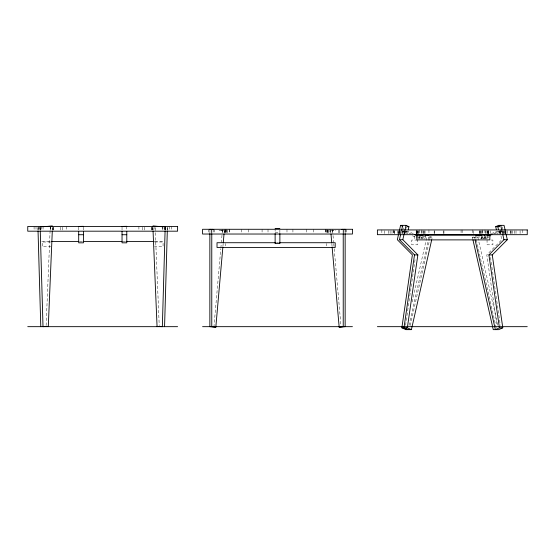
<?xml version="1.0" encoding="UTF-8"?>
<svg xmlns="http://www.w3.org/2000/svg" width="555" height="555" viewBox="0 0 555 555"><rect width="100%" height="100%" fill="white"/><g stroke="black" fill="none" stroke-linecap="round" stroke-linejoin="round"><path stroke-width="0.42" stroke-dasharray="2.77 2.08" d="M165.106 230.29L165.175 227.71M167.319 230.29L167.395 227.71M46.12 325.501L50.283 226.142M52.323 230.464L52.427 227.869M213.911 327.131L220.8 248.786M220.876 247.925L221.251 243.624M221.327 242.764L222.388 230.707L224.31 230.707L224.081 233.294M222.944 246.205L223.172 243.624M405.587 325.23L409.673 296.925M409.798 296.065L411.775 282.342M411.9 281.482L413.142 272.907M413.26 272.047L415.244 258.325M398.677 233.801L399.246 231.268M400.793 233.801L401.369 231.268M402.035 233.801L402.604 231.268M402.798 230.422L403.367 227.89M404.151 233.801L404.727 231.268M406.482 228.216L406.829 226.704M419.372 238.976L419.885 236.714M421.495 238.976L422.008 236.714M422.73 238.976L423.41 235.958M424.852 238.976L425.359 236.714M412.178 301.955L426.788 237.339L432.262 237.339L431.887 239.018M408.986 325.445L428.911 237.339L427.489 236.701M410.221 325.445L430.146 237.339L428.724 236.701M480.568 238.622L486.728 235.806M491.341 233.697L496.725 231.234L502.206 231.234L496.815 233.697M482.69 238.622L487.304 236.513M493.464 233.697L498.848 231.234M483.925 238.622L488.539 236.513M494.699 233.697L500.083 231.234M486.048 238.622L490.662 236.513M472.763 239.018L472.388 237.339L475.226 236.055M475.926 236.701L474.504 237.339L474.886 239.018M477.161 236.701L475.739 237.339L476.121 239.018M472.388 237.339L477.862 237.339L479.284 236.701L479.798 238.976M330.919 233.294L330.69 230.707L334.034 230.325M330.69 230.707L335.955 230.325M275.127 232.469L279.873 232.469M491.231 240.058L492.895 240.058L492.895 244.804L487.054 244.804L487.054 240.058M41.729 241.515L50.373 241.515M79.767 241.515L82.362 241.515M122.988 241.515L125.583 241.515M154.977 241.515L163.621 241.515M50.706 242.001L42.277 242.001L42.277 246.746L50.706 246.746M154.644 242.001L163.073 242.001L163.073 246.746L154.644 246.746M276.543 242.722L278.27 242.722M220.966 230.325L224.31 230.707M219.045 230.325L222.388 230.707M429.424 236.055L432.262 237.339M423.236 235.736L426.788 237.339M413.308 233.697L407.925 231.234L402.444 231.234L407.835 233.697M419.462 236.513L424.082 238.622M405.802 231.234L411.186 233.697M417.346 236.513L421.96 238.622M404.567 231.234L409.951 233.697M416.111 236.513L420.725 238.622M412.448 235.806L415.529 237.214M416.299 237.568L418.602 238.622M505.404 231.268L505.973 233.801M502.324 227.05L503.087 230.422M503.281 231.268L504.238 235.486M502.046 231.268L502.615 233.801M499.923 231.268L501.831 239.711L486.79 254.898L496.94 325.23M484.765 236.714L485.278 238.976M482.475 235.958L483.155 238.976M481.407 236.714L481.92 238.976M477.862 237.339L497.779 325.445M476.308 239.857L496.232 327.963M490.516 257.464L492.5 271.194M492.625 272.047L493.86 280.629M493.985 281.482L495.969 295.211M496.087 296.065L499.431 319.229M499.555 320.082L500.298 325.23M332.611 230.707L333.673 242.764M333.749 243.624L334.124 247.925M334.2 248.786L341.089 327.131M331.828 243.624L332.056 246.205M155.136 227.869L159.23 325.501M152.923 227.869L153.027 230.464M40.175 227.71L40.244 230.29M37.955 227.71L38.031 230.29M522.796 229.936L522.796 233.891M520.097 230.727L520.097 233.891M516.011 230.727L516.011 233.891M514.54 230.727L514.54 233.891M512.66 230.727L512.66 233.891M511.183 230.727L511.231 233.891M510.316 230.727L510.316 233.891M510.184 230.727L510.184 233.891M507.18 230.727L507.18 233.891M505.973 230.727L505.973 233.891M505.709 230.727L505.709 233.891M505.168 230.727L505.168 233.891M505.036 230.727L505.036 233.891M504.696 230.727L504.696 233.891M503.829 230.727L503.829 233.891M502.358 230.727L502.358 233.891M500.964 230.727L500.964 233.891M500.291 230.727L500.291 233.891M500.221 229.936L500.221 233.891M499.819 230.727L499.819 233.891M499.576 230.727L499.576 233.891M490.703 230.727L490.703 233.891M488.809 230.727L488.809 233.891M488.303 230.727L488.303 233.891M488.164 230.727L488.164 233.891M488.032 230.727L488.032 233.891M487.859 235.14L487.859 238.303M487.672 230.727L487.672 233.891M487.456 230.727L487.456 234.682M486.104 230.727L486.104 233.891M485.75 230.727L485.75 233.891M485.014 236.721L485.014 238.303M484.938 229.936L484.938 233.891M482.815 230.727L482.815 234.682M482.753 229.936L482.753 233.891M481.761 236.721L481.761 238.303M481.587 230.727L481.587 233.891M480.873 230.727L480.873 233.891M480.394 230.727L480.394 233.891M479.61 230.727L479.61 233.891M479.284 230.727L479.284 233.891M473.797 230.727L473.797 233.891M472.707 229.936L472.707 233.891M462.162 229.936L462.162 233.891M461.073 229.936L461.073 233.891M443.958 230.727L443.958 233.891M443.688 230.727L443.688 233.891M434.433 230.727L434.433 233.891M434.163 230.727L434.163 233.891M428.946 229.936L428.946 233.891M425.04 230.727L425.04 233.891M424.256 230.727L424.256 233.891M423.777 230.727L423.777 233.891M423.063 230.727L423.063 233.891M422.889 236.721L422.889 238.303M421.897 229.936L421.897 233.891M421.835 230.727L421.835 234.682M419.712 229.936L419.712 233.891M419.635 236.721L419.635 238.303M418.9 230.727L418.9 233.891M418.546 230.727L418.546 233.891M417.311 230.727L417.311 233.891M417.193 230.727L417.193 234.682M416.978 230.727L416.978 233.891M416.618 230.727L416.618 233.891M416.486 230.727L416.486 233.891M416.347 230.727L416.347 233.891M416.174 230.727L416.174 233.891M414.807 235.93L414.807 239.885M405.074 230.727L405.074 233.891M404.831 230.727L404.831 233.891M404.533 230.727L404.533 233.891M404.359 230.727L404.359 233.891M403.686 230.727L403.686 233.891M402.292 230.727L402.292 233.891M400.821 230.727L400.821 233.891M399.954 230.727L399.954 233.891M399.614 230.727L399.614 233.891M399.482 230.727L399.482 233.891M398.941 230.727L398.941 233.891M398.677 230.727L398.677 233.891M397.47 230.727L397.47 233.891M394.466 230.727L394.466 233.891M394.334 230.727L394.334 233.891M393.467 229.936L393.467 233.891L393.419 230.727M391.99 230.727L391.99 233.891M390.11 230.727L390.11 233.891M388.639 230.727L388.639 233.891M384.553 230.727L384.553 233.891M381.854 229.936L381.854 233.891M346.577 229.284L346.577 233.239M345.148 229.284L345.148 232.732M345.085 230.075L345.085 233.239M343.233 230.145L343.233 232.732M343.101 230.075L343.101 233.239M339.695 230.075L339.695 233.239M338.814 230.075L338.814 233.239M332.723 229.284L332.723 233.239M330.752 229.284L330.752 233.239M329.094 229.284L329.094 233.239M328.262 230.075L328.262 233.239M327.388 230.075L327.388 233.239M327.242 229.284L327.242 233.239M327.013 230.075L327.013 233.239M326.763 243.513L326.763 245.886M326.271 229.284L326.271 233.239M325.577 229.284L325.577 233.239M325.445 229.284L325.445 233.239M313.298 229.284L313.298 233.239M306.762 229.284L306.762 233.239M292.922 229.284L292.922 233.239M286.984 229.284L286.984 233.239M279.873 230.096L279.873 232.698M275.127 228.514L275.127 232.698M268.016 229.284L268.016 233.239M262.078 229.284L262.078 233.239M248.238 229.284L248.238 233.239M241.702 229.284L241.702 233.239M229.423 229.284L229.423 233.239M229.194 229.284L229.194 233.239M227.612 230.075L227.612 233.239M226.842 229.284L226.842 233.239M226.093 230.075L226.093 233.239M225.871 229.284L225.871 233.239M225.705 230.075L225.705 233.239M225.545 229.284L225.545 233.239M225.448 243.513L225.448 245.886M224.83 230.075L224.83 233.239M224.248 229.284L224.262 233.239M222.277 229.284L222.277 233.239M214.279 229.284L214.279 233.239M213.404 229.284L213.404 233.239M211.899 230.075L211.899 233.239M211.767 230.145L211.767 232.732M209.915 230.075L209.915 233.239M208.423 229.284L208.423 233.239M171.273 226.44L171.245 230.394M169.344 226.44L169.344 230.394M167.298 227.231L167.298 230.394M165.813 226.44L165.813 230.394M165.314 227.231L165.314 230.394M165.133 227.231L165.133 230.394M164.225 227.231L164.225 230.394M164.1 226.44L164.1 230.394M162.31 227.231L162.31 230.394L162.296 226.44M154.935 226.44L154.935 230.394M152.951 227.231L152.951 230.394M152.798 227.231L152.798 230.394M151.883 227.231L151.883 230.394M151.772 227.231L151.772 230.394M144.661 227.231L144.661 230.394M142.607 227.231L142.607 230.394M138.903 226.44L138.903 230.394M126.783 226.329L126.783 230.575M122.038 227.175L122.038 230.575M83.437 227.175L83.437 230.575M78.692 227.175L78.692 230.575M66.447 226.44L66.447 230.394M62.743 227.231L62.743 230.394M60.689 227.231L60.689 230.394M53.578 227.231L53.578 230.394M53.467 227.231L53.467 230.394M52.399 227.231L52.399 230.394M50.415 226.44L50.415 230.394M50.241 227.231L50.241 230.394M43.054 226.44L43.04 230.394M41.25 226.44L41.25 230.394M40.217 227.231L40.217 230.394M40.036 227.231L40.036 230.394M39.537 226.44L39.537 230.394M38.815 226.44L38.815 230.394M38.052 227.231L38.052 230.394M36.006 226.44L36.006 230.394M34.077 226.44L34.105 230.394M417.596 240.058L411.754 240.058L411.754 244.804L417.596 244.804L417.596 240.058"/><path stroke-width="0.83" d="M165.078 231.151L162.344 326.666L157.051 326.368L153.069 231.331M164.564 326.666L167.298 231.151M40.272 231.151L43.006 326.666L48.299 326.368L52.281 231.331M209.852 233.593L209.852 326.666L215.826 327.131L222.867 247.065M223.249 242.764L224.005 234.154M431.693 239.857L411.394 329.642L405.92 329.642L401.862 327.804L412.386 254.898L397.338 239.711L398.483 234.647M408.036 329.642L403.978 327.804L414.502 254.898L399.461 239.711L400.606 234.647M411.394 329.642L407.335 327.804L417.86 254.898L402.819 239.711L399.461 239.711M399.44 230.422L400.585 225.358L406.059 225.358L408.945 226.704L408.265 229.721M401.563 230.422L402.708 225.358M402.819 239.711L403.964 234.647M404.914 230.422L406.059 225.358M420.059 235.958L420.399 234.453L422.528 235.417M422.175 235.958L422.515 234.453M425.532 235.958L425.872 234.453L428.717 235.736M405.92 329.642L406.302 327.963M475.073 239.857L495.372 329.642L499.431 327.804L488.913 254.898L503.954 239.711L507.312 239.711L506.167 234.647M488.913 254.898L492.264 254.898L507.312 239.711M496.385 229.721L495.705 226.704L498.591 225.358L504.065 225.358L505.21 230.422M487.491 235.459L489.801 234.397M489.614 235.459L491.924 234.397M475.933 235.736L478.778 234.453M478.056 235.736L480.894 234.453L481.24 235.958M492.264 254.898L502.788 327.804L498.73 329.642L493.256 329.642L472.957 239.857M341.561 229.472L343.233 229.284M343.476 229.472L345.148 229.284M332.133 247.065L339.174 327.131L343.233 326.666L343.233 233.593M40.404 226.711L52.503 226.142L42.617 226.711M43.81 326.493L48.299 326.368M407.266 226.704L408.945 226.704M495.705 226.704L499.5 226.704M275.127 228.514L279.873 228.514M78.692 234.723L83.437 234.723M122.038 234.723L126.783 234.723M415.612 235.14L489.843 235.14L489.843 239.885L416.791 239.885L416.791 235.14M51.24 241.515L78.9 241.515M83.222 241.515L122.128 241.515M126.45 241.515L154.11 241.515M275.675 242.722L217.019 242.722L217.019 247.468L335.199 247.468L335.199 242.722L279.13 242.722M414.502 254.898L417.86 254.898M157.051 326.368L161.54 326.493M27.75 326.666L177.6 326.666M202.575 326.666L352.425 326.666M377.4 326.666L527.25 326.666M339.174 327.131L345.148 326.666L345.148 233.593M401.862 327.804L403.54 327.804M403.978 327.804L407.335 327.804M499.431 327.804L502.788 327.804M164.946 226.711L152.847 226.142L162.733 226.711M211.767 229.284L213.439 229.472M209.852 229.284L211.524 229.472M215.826 327.131L211.767 326.666L211.767 233.593M414.849 234.397L417.922 235.806M400.585 225.358L402.75 226.371M501.852 230.422L500.707 225.358L497.821 226.704L498.508 229.721M502.809 234.647L503.954 239.711M484.251 234.453L484.591 235.958M330.995 234.154L331.751 242.764M38.052 231.151L40.786 326.666M279.873 233.537L279.873 243.576L275.127 243.576L275.127 233.537M126.783 226.329L122.038 226.426M126.783 231.407L126.783 242.826L122.038 242.826L122.038 231.407M83.437 226.329L78.692 226.426M83.437 231.407L83.437 242.826L78.692 242.826L78.692 231.407M177.6 226.44L27.75 226.44L27.75 231.185L177.6 231.185L177.6 226.44M352.425 229.284L202.575 229.284L202.575 234.03L352.425 234.03L352.425 229.284M527.25 229.936L377.4 229.936L377.4 234.682L527.25 234.682L527.25 229.936"/></g></svg>
